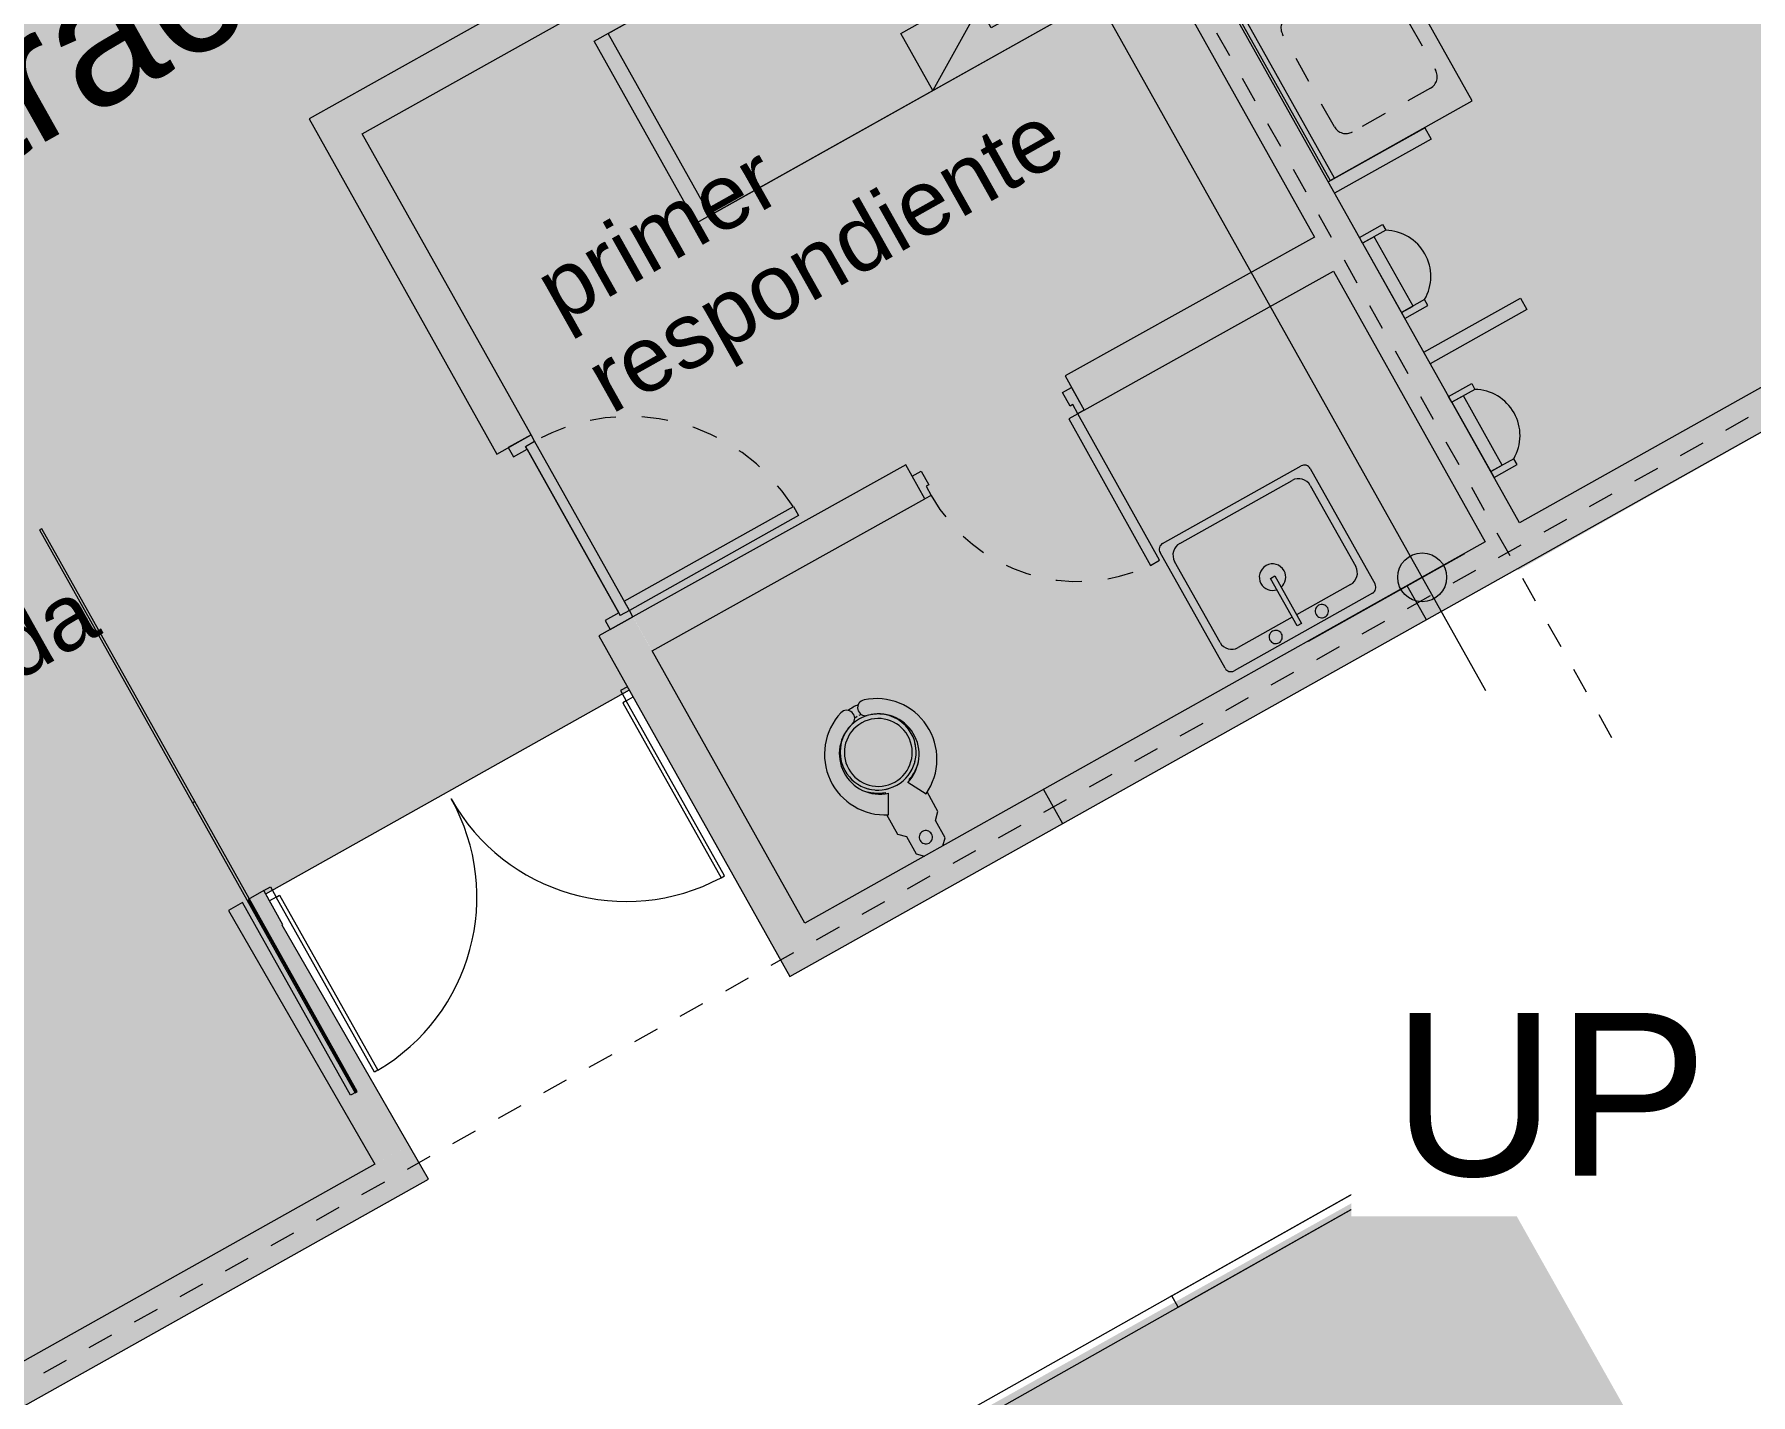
# Model space of a CAD drawing. Header units: metres. Extents: x -11.7 to 73.2, y 41.7 to 99.3.
# Drawn here: x 42.45 to 49.04, y 72.29 to 77.51 of the extents above; entities that cross this region are included whole.
import ezdxf

# ---------------------------------------------------------------- set-up
doc = ezdxf.new("R2010")
doc.units = ezdxf.units.M
for name, pattern in [('Dash dot dot', [0.020637, 0.00635, -0.004763, 0, -0.004763, 0, -0.004763]), ('LineaDiscontinua-1_5mm', [0.003, 0.0015, -0.0015]), ('LíneaDeRejilla', [0.021, 0.012, -0.003, 0.003, -0.003])]:
    doc.linetypes.add(name, pattern=pattern)
for name, color, linetype, lineweight in [('A-BRND', 11, 'Continuous', 5), ('A-DETL-GENF', 92, 'Continuous', 5), ('A-GENM', 13, 'Continuous', 5), ('A-GLAZ-CURT', 52, 'Continuous', 9), ('A-MUEB', 31, 'Continuous', 5), ('A-MURO', 113, 'Continuous', 9), ('A-MURO-ACHU', 111, 'Continuous', 9), ('A-PISO', 51, 'Continuous', 9), ('A-PISO-RAMP', 51, 'Continuous', 5), ('A-PISO-RAMP-TEXT', 2, 'Continuous', 5), ('A-PUER', 31, 'Continuous', 5), ('A-PUER-MARC', 31, 'Continuous', 9), ('A-TEXT-DIM', 111, 'Continuous', 5), ('A-TEXT-DIM-250', 111, 'Continuous', 5), ('A-TEXT-NOTA', 2, 'Continuous', 5), ('A-VENT-CORT', 52, 'Continuous', 5), ('A-WALL', 113, 'Continuous', 18), ('H-HID-APAR', 6, 'Continuous', 5), ('Q-CASE', 31, 'Dash dot dot', 5), ('S-REJI', 1, 'Continuous', 5)]:
    doc.layers.add(name, color=color, linetype=linetype, lineweight=lineweight)
doc.styles.add('Arial', font='Arial.ttf', dxfattribs={"height": 0.5})
doc.styles.add('Arial_1', font='Arial.ttf', dxfattribs={"height": 0.625})
doc.styles.add('Arial_3', font='Arial.ttf', dxfattribs={"height": 0.25})
doc.styles.add('Arial_5', font='Arial.ttf', dxfattribs={"height": 0.375})
doc.dimstyles.new('CotaLineal-1_5mm', dxfattribs={"dimscale": 0.3048, "dimtxt": 0.382597, "dimasz": 2.46063, "dimexe": 0.615157, "dimexo": 0.0625, "dimgap": 0.410105, "dimtad": 1, "dimrnd": 0.01, "dimzin": 0, "dimdsep": 46, "dimtxsty": 'Arial_5', "dimblk1": 'DOTSMALL', "dimblk2": 'DOTSMALL', "dimsah": 1, "dimcen": 0.09, "dimdle": 1.64042, "dimazin": 0, "dimtfac": 1, "dimtdec": 4, "dimtix": 1, "dimtmove": 0, "dimatfit": 3, "dimfxl": 1.64042, "dimfxlon": 1, "dimtvp": 1, "dimtolj": 1, "dimtzin": 0, "dimarcsym": 2})

# ---------------------------------------------------------------- blocks, each defined once
blk = doc.blocks.new('M_Vanity Counter Top w Square Sink Hole - 600mm Depth-V12-Nivel 1')
at = {"layer": 'A-MUEB'}
for p, q in [((-0.5187, 0), (-1.2687, 0)), ((-1.2687, 0), (-1.2687, -0.625)), ((-0.5187, -0.625), (-0.5187, 0)), ((-1.2687, -0.0191), (-0.5187, -0.0191)), ((-1.2687, -0.625), (-0.5187, -0.625))]:
    blk.add_line(p, q, dxfattribs=at)
at = {"layer": 'Q-CASE'}
for p, q in [((-1.0969, -0.115), (-0.6905, -0.115)), ((-1.1477, -0.5092), (-1.1477, -0.1658)), ((-0.6397, -0.1658), (-0.6397, -0.5092)), ((-0.6905, -0.56), (-1.0969, -0.56))]:
    blk.add_line(p, q, dxfattribs=at)
for centre, start, end in [((-1.0969, -0.1658), 90, 180), ((-0.6905, -0.1658), 360, 90), ((-1.0969, -0.5092), 180, 270), ((-0.6905, -0.5092), 270, 360)]:
    blk.add_arc(centre, 0.0508, start, end, dxfattribs=at)
blk = doc.blocks.new('M_Urinal-2D - M_Urinal-2D-1521189-Nivel 1')
at = {"layer": 'H-HID-APAR'}
for p, q in [((-0.2869, 0.075), (-0.2869, 0.1766)), ((-0.2869, 0.1766), (-0.2615, 0.1766)), ((-0.2615, 0.1766), (-0.2615, 0.075)), ((0.0692, 0.1766), (0.0433, 0.1766)), ((0.0433, 0.1766), (0.0433, 0.075)), ((0.0692, 0.075), (0.0692, 0.1766)), ((-0.2615, 0.075), (-0.2869, 0.075)), ((0.0433, 0.1258), (-0.2615, 0.1258)), ((-0.2615, 0.1258), (-0.2615, 0.075)), ((-0.2615, 0.075), (0.0433, 0.075)), ((0.0433, 0.075), (0.0433, 0.1258)), ((0.0433, 0.075), (0.0692, 0.075))]:
    blk.add_line(p, q, dxfattribs=at)
blk.add_arc((-0.1091, 0.0862), 0.1772, 30.67011, 149.32989, dxfattribs=at)
blk = doc.blocks.new('Panel de sistema - Vidrio-10-1594226-Nivel 1')
at = {"layer": 'A-GLAZ-CURT'}
for p, q in [((0.6, 0.005), (-0.6, 0.005)), ((-0.6, 0.005), (-0.6, -0.005)), ((0.6, -0.005), (0.6, 0.005)), ((-0.6, -0.005), (0.6, -0.005))]:
    blk.add_line(p, q, dxfattribs=at)
blk = doc.blocks.new('Panel de sistema - Vidrio-10-1113093-Nivel 1')
at = {"layer": 'A-GLAZ-CURT'}
for p, q in [((0.5, 0.005), (-0.5, 0.005)), ((-0.5, 0.005), (-0.5, -0.005)), ((0.5, -0.005), (0.5, 0.005)), ((-0.5, -0.005), (0.5, -0.005))]:
    blk.add_line(p, q, dxfattribs=at)
blk = doc.blocks.new('Puerta-Batiente-ConDilataciones - 800x2200-4 Dilataciones-1041456-Nivel 1')
at = {"layer": 'A-GENM'}
for p, q in [((0.372, -0.035), (-0.372, -0.035)), ((0.372, -0.035), (-0.372, -0.035)), ((0.36, -0.035), (-0.36, -0.035)), ((0.36, -0.035), (-0.36, -0.035)), ((-0.372, -0.075), (0.372, -0.075)), ((-0.372, -0.075), (0.372, -0.075)), ((-0.372, -0.075), (0.372, -0.075)), ((-0.372, -0.075), (0.372, -0.075))]:
    blk.add_line(p, q, dxfattribs=at)
at = {"layer": 'A-PUER'}
for p, q in [((-0.372, -0.819), (-0.372, -0.075)), ((-0.372, -0.075), (-0.332, -0.075)), ((-0.332, -0.075), (-0.332, -0.819)), ((-0.332, -0.819), (-0.372, -0.819))]:
    blk.add_line(p, q, dxfattribs=at)
at = {"layer": 'A-PUER', "linetype": 'LineaDiscontinua-1_5mm'}
blk.add_arc((-0.372, -0.075), 0.744, 273.0819, 0, dxfattribs=at)
at = {"layer": 'A-PUER-MARC'}
for p, q in [((-0.36, 0.025), (-0.4, 0.025)), ((-0.4, 0.025), (-0.4, -0.075)), ((-0.36, -0.035), (-0.36, 0.025)), ((0.4, 0.025), (0.36, 0.025)), ((0.36, 0.025), (0.36, -0.035)), ((0.4, -0.075), (0.4, 0.025)), ((-0.372, -0.075), (-0.372, -0.035)), ((-0.372, -0.035), (-0.36, -0.035)), ((0.36, -0.035), (0.372, -0.035)), ((0.372, -0.035), (0.372, -0.075)), ((-0.4, -0.075), (-0.372, -0.075)), ((0.372, -0.075), (0.4, -0.075))]:
    blk.add_line(p, q, dxfattribs=at)
blk = doc.blocks.new('M_Water Closet - Flush Valve - Floor Mounted - Private - Flushing Greater than 6_1 Lpf-1594235-Nivel 1')
at = {"layer": 'H-HID-APAR'}
for p, q in [((0.0063, 0.5968), (0.0127, 0.5964)), ((-0.0825, 0.2088), (-0.0429, 0.281)), ((0.0429, 0.281), (0.0826, 0.2088)), ((-0.0889, 0.2127), (-0.0889, 0.127)), ((0.0889, 0.127), (0.0889, 0.2127)), ((-0.0889, 0.127), (-0.0635, 0.1016)), ((-0.0635, 0.1016), (-0.0635, 0.0254)), ((0.0635, 0.1016), (0.0889, 0.127)), ((0.0635, 0.0254), (0.0635, 0.1016)), ((-0.0635, 0.0254), (-0.0404, 0.0023)), ((0.0404, 0.0023), (0.0635, 0.0254))]:
    blk.add_line(p, q, dxfattribs=at)
at = {"layer": 'H-HID-APAR', "flags": 128}
for points in [[(-0.0142, 0.5962), (-0.0089, 0.5967), (-0.0025, 0.5969)], [(-0.0508, 0.2877), (-0.0568, 0.2899), (-0.0627, 0.2923), (-0.0684, 0.2949), (-0.0741, 0.2978), (-0.0797, 0.3008), (-0.0851, 0.3041), (-0.0904, 0.3076), (-0.0955, 0.3114), (-0.1005, 0.3153), (-0.1054, 0.3194), (-0.11, 0.3237)], [(0.1113, 0.3249), (0.1072, 0.3211), (0.1025, 0.3169), (0.0975, 0.3129), (0.0924, 0.3091), (0.0872, 0.3055), (0.0818, 0.3021), (0.0763, 0.299), (0.0707, 0.296), (0.065, 0.2933), (0.0591, 0.2908), (0.0532, 0.2886), (0.0508, 0.2877)]]:
    blk.add_lwpolyline(points, dxfattribs=at)
at = {"layer": 'H-HID-APAR'}
for centre, radius, start, end in [((0.0187, 0.4177), 0.2322, 107.42586, 244.1391), ((-0.0416, 0.61), 0.0307, 287.42586, 107.42586), ((0, 0.4382), 0.1968, 83.5978, 96.4022), ((0.0416, 0.61), 0.0307, 72.57414, 252.57414), ((-0.0187, 0.4177), 0.2322, 295.8609, 72.57414), ((0.0024, 0.4294), 0.1552, 102.96329, 253.03671), ((0, 0.4382), 0.146, 121.64162, 180), ((0, 0.4366), 0.1302, 90, 270), ((0, 0.4382), 0.146, 108.84086, 119.38506), ((0, 0.4382), 0.1461, 75.85513, 104.14487), ((0, 0.4366), 0.1302, 270, 90), ((-0.0024, 0.4294), 0.1552, 286.96329, 77.03671), ((0, 0.4382), 0.1461, 60.61494, 71.15914), ((0, 0.4382), 0.1461, 0, 58.35838), ((0, 0.4382), 0.146, 180, 0), ((0, 0.4382), 0.1461, 194.02929, 198.55808), ((0, 0.4382), 0.1461, 341.44192, 345.97071), ((0, 0.4382), 0.146, 208.09888, 213.40847), ((0, 0.4382), 0.146, 222.24602, 227.7315), ((0, 0.4382), 0.1461, 312.2685, 317.75398), ((0, 0.4382), 0.1461, 326.59153, 331.90112), ((0, 0.4382), 0.146, 236.56654, 241.88106), ((0, 0.4382), 0.1461, 251.4212, 255.95714), ((0, 0.4382), 0.1461, 284.04286, 287.15554), ((0, 0.4382), 0.1461, 298.11894, 303.43346), ((0, 0.0635), 0.0254, 360, 180), ((0, 0.0635), 0.0254, 180, 360)]:
    blk.add_arc(centre, radius, start, end, dxfattribs=at)
blk = doc.blocks.new('M_Sink-Single-2D - 660 x 560mm-1585322-Nivel 1')
at = {"layer": 'H-HID-APAR'}
for p, q in [((0.0271, -0.115), (0.6363, -0.115)), ((0.0271, -0.115), (0.6363, -0.115)), ((0.0017, -0.6496), (0.0017, -0.1404)), ((0.0017, -0.6496), (0.0017, -0.1404)), ((0.0842, -0.1849), (0.3222, -0.1849)), ((0.3222, -0.1468), (0.3412, -0.1468)), ((0.3222, -0.3563), (0.3222, -0.1468)), ((0.3412, -0.1468), (0.3412, -0.3563)), ((0.3412, -0.1849), (0.5791, -0.1849)), ((0.6617, -0.1404), (0.6617, -0.6496)), ((0.6617, -0.1404), (0.6617, -0.6496)), ((0.0334, -0.5925), (0.0334, -0.2357)), ((0.6299, -0.2357), (0.6299, -0.5925)), ((0.3412, -0.3563), (0.3222, -0.3563)), ((0.5791, -0.6433), (0.0842, -0.6433)), ((0.6363, -0.675), (0.0271, -0.675)), ((0.6363, -0.675), (0.0271, -0.675))]:
    blk.add_line(p, q, dxfattribs=at)
for centre, radius, start, end in [((0.0271, -0.1404), 0.0254, 90, 180), ((0.0271, -0.1404), 0.0254, 90, 180), ((0.2301, -0.15), 0.0254, 360, 180), ((0.4333, -0.15), 0.0254, 0, 180), ((0.6363, -0.1404), 0.0254, 0, 90), ((0.6363, -0.1404), 0.0254, 0, 90), ((0.0842, -0.2357), 0.0508, 90, 180), ((0.2301, -0.15), 0.0254, 180, 0), ((0.4333, -0.15), 0.0254, 180, 0), ((0.5791, -0.2357), 0.0508, 360, 90), ((0.3317, -0.3563), 0.0508, 100.80692, 180), ((0.3317, -0.3563), 0.0508, 360, 79.19308), ((0.3317, -0.3563), 0.0508, 180, 0), ((0.0842, -0.5925), 0.0508, 180, 270), ((0.5791, -0.5925), 0.0508, 270, 0), ((0.0271, -0.6496), 0.0254, 180, 270), ((0.0271, -0.6496), 0.0254, 180, 270), ((0.6363, -0.6496), 0.0254, 270, 0), ((0.6363, -0.6496), 0.0254, 270, 0)]:
    blk.add_arc(centre, radius, start, end, dxfattribs=at)
blk = doc.blocks.new('Puerta-Batiente-HojaLisa - 700x2200-1508701-Nivel 1')
at = {"layer": 'A-PUER'}
for p, q in [((-0.282, 0.719), (-0.322, 0.719)), ((-0.322, 0.719), (-0.322, 0.075)), ((-0.282, 0.075), (-0.282, 0.719)), ((-0.322, 0.075), (-0.282, 0.075))]:
    blk.add_line(p, q, dxfattribs=at)
at = {"layer": 'A-PUER', "linetype": 'LineaDiscontinua-1_5mm'}
blk.add_arc((-0.322, 0.075), 0.644, 0, 86.43896, dxfattribs=at)
at = {"layer": 'A-PUER-MARC'}
for p, q in [((-0.35, -0.025), (-0.35, 0.075)), ((-0.35, 0.075), (-0.322, 0.075)), ((-0.322, 0.075), (-0.322, 0.035)), ((0.322, 0.035), (0.322, 0.075)), ((0.322, 0.075), (0.35, 0.075)), ((0.35, 0.075), (0.35, -0.025)), ((-0.322, 0.035), (-0.31, 0.035)), ((-0.31, 0.035), (-0.31, -0.025)), ((0.31, 0.035), (0.322, 0.035)), ((0.31, -0.025), (0.31, 0.035)), ((-0.31, -0.025), (-0.35, -0.025)), ((0.35, -0.025), (0.31, -0.025))]:
    blk.add_line(p, q, dxfattribs=at)
blk = doc.blocks.new('Panel de sistema - Vidrio-10-1601871-Nivel 1')
at = {"layer": 'A-GLAZ-CURT'}
for p, q in [((0.1379, 0.005), (-0.1379, 0.005)), ((-0.1379, 0.005), (-0.1379, -0.005)), ((0.1379, -0.005), (0.1379, 0.005)), ((-0.1379, -0.005), (0.1379, -0.005))]:
    blk.add_line(p, q, dxfattribs=at)
blk = doc.blocks.new('PuertaVentana-Batiente-2Cuerpos-ConDivisionHorizontal - 1600x2000 - Division 80-1640205-Nivel 1')
at = {"layer": 'A-PUER'}
for p, q in [((-0.755, 0.74), (-0.77, 0.74)), ((-0.77, 0.74), (-0.77, -0.03)), ((-0.755, -0.03), (-0.755, 0.74)), ((0.755, -0.03), (0.755, 0.74)), ((0.755, 0.74), (0.77, 0.74)), ((0.77, 0.74), (0.77, -0.03)), ((-0.8, -0.03), (-0.8, -0.075)), ((-0.77, -0.03), (-0.8, -0.03)), ((-0.77, -0.075), (-0.77, -0.03)), ((-0.77, -0.03), (-0.755, -0.03)), ((0.77, -0.03), (0.755, -0.03)), ((0.77, -0.075), (0.77, -0.03)), ((0.77, -0.03), (0.8, -0.03)), ((0.8, -0.03), (0.8, -0.075)), ((-0.8, -0.075), (-0.77, -0.075)), ((0.8, -0.075), (0.77, -0.075))]:
    blk.add_line(p, q, dxfattribs=at)
for centre, start, end in [((-0.77, -0.03), 360, 88.88378), ((0.77, -0.03), 91.11622, 180)]:
    blk.add_arc(centre, 0.77, start, end, dxfattribs=at)
blk = doc.blocks.new('Top Rail Type - Top Rail_Internal_-1746581-Nivel 1')
at = {"layer": 'A-BRND'}
for p, q in [((46.8188, 72.6717), (47.9211, 73.2932)), ((47.9457, 73.2496), (46.8433, 72.6282)), ((47.9211, 73.2932), (47.9457, 73.2496)), ((46.8188, 72.6717), (46.8153, 72.6698)), ((46.8433, 72.6282), (46.8188, 72.6717)), ((46.8399, 72.6262), (46.8433, 72.6282))]:
    blk.add_line(p, q, dxfattribs=at)
blk = doc.blocks.new('Top Rail Type - Top Rail_Internal_-V35-Nivel 1')
at = {"layer": 'A-BRND'}
for p, q in [((47.9211, 73.2932), (43.6004, 70.8574)), ((47.9457, 73.2496), (43.6249, 70.8138)), ((47.9457, 73.2496), (47.9211, 73.2932))]:
    blk.add_line(p, q, dxfattribs=at)
blk = doc.blocks.new('Cama-Planta - Cama Sencilla de 80cm x 190cm-1241130-Nivel 1')
at = {"layer": 'A-DETL-GENF'}
for p, q in [((-0.4, -0.95), (-0.4, 0.95)), ((-0.4, 0.95), (0.4, 0.95)), ((0.4, 0.95), (0.4, -0.95)), ((-0.4, -0.88875), (-0.4, 0.9025)), ((-0.4, 0.9025), (0.4, 0.9025)), ((0.4, 0.9025), (0.4, -0.88875)), ((-0.3, 0.49875), (-0.3, 0.76)), ((-0.3, 0.76), (0.3, 0.76)), ((0.3, 0.76), (0.3, 0.40375)), ((-0.4, 0.49875), (0.14875, 0.49875)), ((0.14875, 0.09125), (0.14875, 0.49875)), ((0.14875, 0.49875), (0.4, 0.09125)), ((0.3, 0.40375), (0.20732, 0.40375)), ((0.4, 0.09125), (0.14875, 0.09125)), ((0.4, -0.88875), (-0.4, -0.88875)), ((0.4, -0.95), (-0.4, -0.95))]:
    blk.add_line(p, q, dxfattribs=at)
blk = doc.blocks.new('DIMBLOCK2-Nivel 1')
at = {"layer": 'A-TEXT-DIM-250', "lineweight": 13, "transparency": 16777216}
h = blk.add_hatch(color=256, dxfattribs=at)
edge = h.paths.add_edge_path(flags=0)
edge.add_arc((44.3181, 81.6036), 0.0938, 0, 360)
h = blk.add_hatch(color=256, dxfattribs=at)
edge = h.paths.add_edge_path(flags=0)
edge.add_arc((47.7793, 75.4288), 0.0938, 0, 360)
at = {"layer": 'A-TEXT-DIM-250', "transparency": 16777216}
for p, q in [((48.0238, 74.9927), (44.0736, 82.0398)), ((43.8819, 81.3592), (44.4816, 81.6953)), ((44.3181, 81.6036), (43.8819, 81.3592)), ((47.3432, 75.1843), (47.9429, 75.5205)), ((47.7793, 75.4288), (47.3432, 75.1843))]:
    blk.add_line(p, q, dxfattribs=at)
at = {"layer": 'A-TEXT-DIM-250', "lineweight": 13, "transparency": 16777216}
for centre in [(44.3181, 81.6036), (47.7793, 75.4288)]:
    blk.add_circle(centre, 0.0938, dxfattribs=at)
at = {"layer": 'A-TEXT-DIM-250', "color": 0, "transparency": 16777216, "insert": (46.3349, 79.257), "char_height": 0.375, "width": 1.214894, "attachment_point": 1, "rotation": 299.27259, "line_spacing_factor": 0.941778, "style": 'Arial_5'}
blk.add_mtext('7.08', dxfattribs=at)
blk = doc.blocks.new('_DotSmall')
at = {"color": 0, "linetype": 'ByBlock', "const_width": 0.5}
blk.add_lwpolyline([(-0.0625, 0, 1), (0.0625, 0, 1)], format="xyb", close=True, dxfattribs=at)

msp = doc.modelspace()

# ---------------------------------------------------------------- hatches: boundary and pattern name
at = {"layer": 'A-DETL-GENF'}
h = msp.add_hatch(color=7, dxfattribs=at)
h.paths.add_polyline_path([(48.1476, 75.4557), (49.8646, 76.4257), (48.1444, 75.4615), (48.1469, 75.457)], flags=0)
h.paths.add_polyline_path([(48.1524, 75.6379), (51.2055, 77.3493), (50.3742, 78.8322), (50.5051, 78.9056), (50.065, 79.6906), (49.9342, 79.6173), (49.2374, 80.8603), (47.7545, 80.0291), (48.2679, 79.1132), (46.6977, 78.2331), (48.1492, 75.6437)], flags=0)
h.paths.add_polyline_path([(46.6244, 78.3639), (48.0637, 79.1707), (47.5503, 80.0866), (49.164, 80.9912), (49.0418, 81.2092), (49.1726, 81.2826), (48.7548, 82.0279), (49.8452, 82.6391), (49.7496, 82.8097), (51.0145, 83.5187), (50.2303, 84.9177), (50.3611, 84.991), (50.3043, 85.0924), (44.554, 81.8666), (44.6098, 81.7671), (44.6911, 81.8128), (46.6137, 78.383)], flags=0)
h.paths.add_polyline_path([(51.8097, 79.4413), (52.9437, 80.077), (52.0635, 81.6471), (50.9296, 81.0115), (50.9198, 81.0289), (50.7889, 80.9556), (51.1312, 80.345), (51.262, 80.4183), (51.7933, 79.4706)], flags=0)
h.paths.add_polyline_path([(50.7156, 81.0864), (50.8464, 81.1598), (50.8562, 81.1423), (51.9902, 81.778), (51.0878, 83.3879), (49.9538, 82.7522), (50.5042, 81.7704), (50.3733, 81.697), (50.6745, 81.1598)], flags=0)
h.paths.add_polyline_path([(48.6017, 81.9943), (47.7442, 83.5241), (47.875, 83.5975), (48.6592, 82.1985), (48.9645, 82.3696), (49.0379, 82.2388), (48.6161, 82.0024)], flags=0)
h = msp.add_hatch(color=9, dxfattribs=at)
h.paths.add_polyline_path([(42.0522, 72.2185), (43.761, 73.1764), (43.1986, 74.1505), (43.2524, 74.1807), (43.667, 73.4411), (43.6888, 73.4533), (43.554, 73.6939), (43.5583, 73.6963), (43.2786, 74.1953), (43.334, 74.2264), (43.3414, 74.2133), (44.737, 74.9957), (44.6202, 75.2041), (45.2993, 75.5828), (45.7979, 75.8606), (45.8709, 75.7296), (44.8245, 75.1464), (45.4105, 74.101), (48.0216, 75.5646), (47.4392, 76.6036), (46.4824, 76.0704), (46.4094, 76.2014), (47.3658, 76.7344), (46.3236, 78.5938), (43.7125, 77.1302), (44.3599, 75.9753), (44.229, 75.902), (43.5083, 77.1877), (46.2502, 78.7246), (44.5603, 81.7394), (44.6091, 81.7683), (44.5549, 81.8697), (44.5689, 81.8775), (44.5603, 81.8915), (38.4601, 78.4734), (38.5255, 78.3567), (38.5909, 78.3934), (42.0481, 72.2258)], flags=0)
h.paths.add_polyline_path([(41.3219, 75.93), (41.3083, 75.9544), (41.4391, 76.0278), (41.4527, 76.0034), (41.3295, 75.9342)], flags=0)
h.paths.add_polyline_path([(40.8678, 76.7392), (39.6167, 78.9684), (39.7476, 79.0417), (40.9986, 76.8126), (40.955, 76.7882)], flags=0)
h.paths.add_polyline_path([(44.1353, 79.3931), (43.842, 79.9165), (44.3653, 80.2099), (44.4793, 80.6202), (44.187, 81.1417), (44.7103, 81.435), (45.4438, 80.1266), (44.1458, 79.399)], flags=0)
h.paths.add_polyline_path([(43.8275, 80.4329), (43.8733, 80.3799), (43.8507, 80.3761), (43.8421, 80.3803), (43.834, 80.3885), (43.8278, 80.4103)], flags=0)
h.paths.add_polyline_path([(44.082, 80.2487), (44.0181, 80.2636), (43.9178, 80.2969), (43.8816, 80.3141), (43.872, 80.3336), (43.872, 80.3527), (43.8765, 80.3816), (43.8275, 80.4329), (43.8432, 80.5292), (43.8682, 80.6236), (43.8936, 80.6896), (43.9268, 80.752), (43.978, 80.8202), (43.9909, 80.8274), (44.0051, 80.8311), (44.0231, 80.8213), (44.0346, 80.8043), (44.0431, 80.8249), (44.0636, 80.8526), (44.069, 80.8554), (44.0872, 80.8556), (44.2259, 80.8043), (44.2329, 80.8013), (44.2818, 80.7707), (44.2887, 80.7454), (44.2873, 80.7265), (44.3409, 80.6964), (44.4022, 80.6509), (44.41, 80.6377), (44.415, 80.6183), (44.4145, 80.5867), (44.41, 80.5535), (44.3904, 80.4757), (44.3627, 80.4004), (44.3104, 80.2948), (44.2887, 80.277), (44.2756, 80.2705), (44.257, 80.2644), (44.2325, 80.262), (44.1139, 80.277), (44.1112, 80.2633), (44.1021, 80.2529), (44.0958, 80.2497)], flags=0)
msp.add_hatch(color=10, dxfattribs=at).paths.add_polyline_path([(51.0116, 55.9169), (54.3808, 55.9189), (54.3808, 73.9965), (49.2072, 71.0877), (47.9687, 73.2846), (26.6948, 61.3788), (27.9973, 59.0622), (49.2365, 71.0357), (49.2365, 55.9169), (49.2794, 55.9169)], flags=0)
at = {"layer": 'A-MURO-ACHU'}
for points in [[(48.0216, 75.5646), (48.1524, 75.6379), (44.6911, 81.8128), (44.5603, 81.7394), (47.9804, 75.6379)], [(43.7125, 77.1302), (46.3236, 78.5938), (46.2502, 78.7246), (43.6392, 77.261)], [(46.3997, 74.4835), (51.4097, 77.2918), (51.3363, 77.4226), (47.7221, 75.3967), (47.7394, 75.3659), (46.626, 74.6326)], [(45.4839, 73.9701), (46.3997, 74.4835), (47.7394, 75.3659), (47.7221, 75.3967), (45.4105, 74.101), (45.4133, 74.096)], [(43.761, 73.1764), (43.8919, 73.2497), (43.3295, 74.2239), (43.28, 74.1929), (43.5583, 73.6963), (43.5554, 73.6914), (43.6888, 73.4533), (43.667, 73.4411), (43.2524, 74.1807), (43.1986, 74.1505), (43.7503, 73.195)], [(43.4045, 74.0939), (43.4071, 74.096), (43.334, 74.2264), (43.3295, 74.2239), (43.4032, 74.096)], [(41.9947, 72.0143), (43.9669, 73.1198), (43.8919, 73.2497), (41.9214, 72.1452)]]:
    msp.add_hatch(color=256, dxfattribs=at).paths.add_polyline_path(points, flags=0)
h = msp.add_hatch(color=256, dxfattribs=at)
h.paths.add_polyline_path([(45.353, 73.8968), (45.4839, 73.9701), (44.7506, 75.2773), (44.6202, 75.2041), (45.2413, 74.096)], flags=0)
h.paths.add_polyline_path([(44.229, 75.902), (44.3599, 75.9753), (43.6392, 77.261), (43.5083, 77.1877), (43.9727, 76.3593)], flags=0)
h = msp.add_hatch(color=256, dxfattribs=at)
h.paths.add_polyline_path([(44.8245, 75.1464), (45.8709, 75.7296), (45.7979, 75.8606), (44.7511, 75.2773), (44.7921, 75.2041)], flags=0)
h.paths.add_polyline_path([(46.4824, 76.0704), (47.4392, 76.6036), (47.3658, 76.7344), (46.4094, 76.2014)], flags=0)

# ---------------------------------------------------------------- linework, layer by layer
at = {"layer": 'A-MURO'}
for p, q in [((47.419, 76.9464), (47.7897, 77.1542)), ((47.7897, 77.1542), (47.8141, 77.1106)), ((47.8141, 77.1106), (47.4434, 76.9028)), ((47.7857, 76.2922), (48.1564, 76.5)), ((48.1564, 76.5), (48.1809, 76.4563)), ((48.1809, 76.4563), (47.8101, 76.2485))]:
    msp.add_line(p, q, dxfattribs=at)
at = {"layer": 'A-PISO'}
msp.add_line((44.737, 74.9957), (43.3414, 74.2133), dxfattribs=at)
at = {"layer": 'A-PISO-RAMP'}
msp.add_line((47.9703, 73.2873), (47.9354, 73.2677), dxfattribs=at)
at = {"layer": 'A-WALL'}
for p, q in [((46.2502, 78.7246), (43.5083, 77.1877)), ((43.7125, 77.1302), (46.3236, 78.5938)), ((46.3236, 78.5938), (47.3658, 76.7344)), ((48.1524, 75.6379), (46.6977, 78.2331)), ((51.2055, 77.3493), (48.1524, 75.6379)), ((45.353, 73.8968), (51.4097, 77.2918)), ((43.5083, 77.1877), (44.229, 75.902)), ((44.3599, 75.9753), (43.7125, 77.1302)), ((47.3658, 76.7344), (46.4094, 76.2014)), ((46.4824, 76.0704), (47.4392, 76.6036)), ((47.4392, 76.6036), (48.0216, 75.5646)), ((46.4094, 76.2014), (46.4824, 76.0704)), ((44.229, 75.902), (44.3599, 75.9753)), ((45.7979, 75.8606), (44.7511, 75.2773)), ((45.8709, 75.7296), (45.7979, 75.8606)), ((44.8245, 75.1464), (45.8709, 75.7296)), ((48.0216, 75.5646), (45.4105, 74.101)), ((47.7955, 75.2659), (47.7221, 75.3967)), ((44.751, 75.2775), (44.6202, 75.2041)), ((44.7511, 75.2773), (44.751, 75.2775)), ((44.6202, 75.2041), (45.353, 73.8968)), ((45.4105, 74.101), (44.8245, 75.1464)), ((46.3264, 74.6144), (46.3997, 74.4835)), ((43.334, 74.2264), (43.2742, 74.1929)), ((43.4074, 74.0956), (43.334, 74.2264)), ((43.2524, 74.1807), (43.1986, 74.1505)), ((43.667, 73.4411), (43.2524, 74.1807)), ((43.2742, 74.1929), (43.6888, 73.4533)), ((43.1986, 74.1505), (43.761, 73.1764)), ((43.4045, 74.0939), (43.4074, 74.0956)), ((43.9669, 73.1198), (43.4045, 74.0939)), ((43.6888, 73.4533), (43.667, 73.4411)), ((43.761, 73.1764), (42.0522, 72.2185)), ((41.9947, 72.0143), (43.9669, 73.1198))]:
    msp.add_line(p, q, dxfattribs=at)
at = {"layer": 'S-REJI', "linetype": 'LíneaDeRejilla'}
msp.add_line((48.5077, 74.8134), (45.4516, 80.2653), dxfattribs=at)

# ---------------------------------------------------------------- block references
at = {"layer": 'A-BRND'}
for name in ['Top Rail Type - Top Rail_Internal_-V35-Nivel 1', 'Top Rail Type - Top Rail_Internal_-1746581-Nivel 1']:
    msp.add_blockref(name, (0, 0), dxfattribs=at)
at = {"layer": 'A-DETL-GENF', "rotation": 299.2725903057563}
msp.add_blockref('Cama-Planta - Cama Sencilla de 80cm x 190cm-1241130-Nivel 1', (45.6266, 77.6013), dxfattribs=at)
at = {"layer": 'A-MUEB', "rotation": 119.2725903057568}
msp.add_blockref('M_Vanity Counter Top w Square Sink Hole - 600mm Depth-V12-Nivel 1', (46.8059, 78.0582), dxfattribs=at)
at = {"layer": 'A-PUER'}
for name, p, rotation in [('Puerta-Batiente-ConDilataciones - 800x2200-4 Dilataciones-1041456-Nivel 1', (44.49, 75.5897), 119.2725903057649), ('Puerta-Batiente-HojaLisa - 700x2200-1508701-Nivel 1', (46.1402, 75.9655), 209.1310668386515), ('PuertaVentana-Batiente-2Cuerpos-ConDivisionHorizontal - 1600x2000 - Division 80-1640205-Nivel 1', (44.0685, 74.5522), 209.2725903057576)]:
    msp.add_blockref(name, p, dxfattribs=dict(at, rotation=rotation))
at = {"layer": 'A-VENT-CORT', "rotation": 299.2725903057611}
for name, p in [('Panel de sistema - Vidrio-10-1594226-Nivel 1', (42.7716, 75.0895)), ('Panel de sistema - Vidrio-10-1113093-Nivel 1', (43.3095, 74.13)), ('Panel de sistema - Vidrio-10-1601871-Nivel 1', (43.6214, 73.5736))]:
    msp.add_blockref(name, p, dxfattribs=at)
at = {"layer": 'H-HID-APAR'}
for name, p, rotation in [('M_Urinal-2D - M_Urinal-2D-1521189-Nivel 1', (47.6134, 76.4461), 299.2725903057569), ('M_Urinal-2D - M_Urinal-2D-1521189-Nivel 1', (47.9557, 75.8355), 299.2725903057569), ('M_Sink-Single-2D - 660 x 560mm-1585322-Nivel 1', (47.6686, 75.2808), 209.2725903057652), ('M_Water Closet - Flush Valve - Floor Mounted - Private - Flushing Greater than 6_1 Lpf-1594235-Nivel 1', (45.9059, 74.376), 29.27259030576507)]:
    msp.add_blockref(name, p, dxfattribs=dict(at, rotation=rotation))

# ---------------------------------------------------------------- texts
at = {"layer": 'A-TEXT-NOTA', "color": 7, "attachment_point": 1}
for s, insert, char_height, width, rotation, style in [('administración', (39.9418, 76.2387), 0.5, 5.611813, 29.31543, 'Arial'), ('respondiente', (44.5452, 76.2703), 0.25, 2.425105, 29.33224, 'Arial_3'), ('primer ', (44.3508, 76.6163), 0.25, 1.2827, 29.33224, 'Arial_3'), ('personalizada', (40.7018, 74.3682), 0.25, 2.585442, 29.33224, 'Arial_3')]:
    msp.add_mtext(s, dxfattribs=dict(at, insert=insert, char_height=char_height, width=width, rotation=rotation, style=style))

# ---------------------------------------------------------------- dimensions: what is measured, and where the dimension line sits
at = {"layer": 'A-TEXT-DIM'}
dim = msp.add_linear_dim(base=(44.3181, 81.6036), p1=(47.3432, 75.1843), p2=(43.8819, 81.3592), angle=299.27259, dimstyle='CotaLineal-1_5mm', override={"dimpost": '<>', "dimfxl": 7.078768}, dxfattribs=at)
dim.commit()
dim.dimension.update_dxf_attribs({"geometry": 'DIMBLOCK2-Nivel 1', "text_midpoint": (46.3248, 78.671)})

# ---------------------------------------------------------------- next in the draw order: texts
at = {"layer": 'A-PISO-RAMP-TEXT', "insert": (47.6637, 73.7574), "char_height": 0.625, "width": 1.447984, "attachment_point": 1, "line_spacing_factor": 0.941778, "style": 'Arial_1', "bg_fill": 3, "box_fill_scale": 1.25, "bg_fill_color": 256, "bg_fill_true_color": 13158600, "bg_fill_transparency": 0}
msp.add_mtext('UP', dxfattribs=at)

# ---------------------------------------------------------------- next in the draw order: linework, layer by layer
at = {"layer": 'S-REJI', "linetype": 'LíneaDeRejilla'}
msp.add_line((50.4265, 76.824), (1.7902, 49.5612), dxfattribs=at)

doc.saveas('drawing.dxf')
